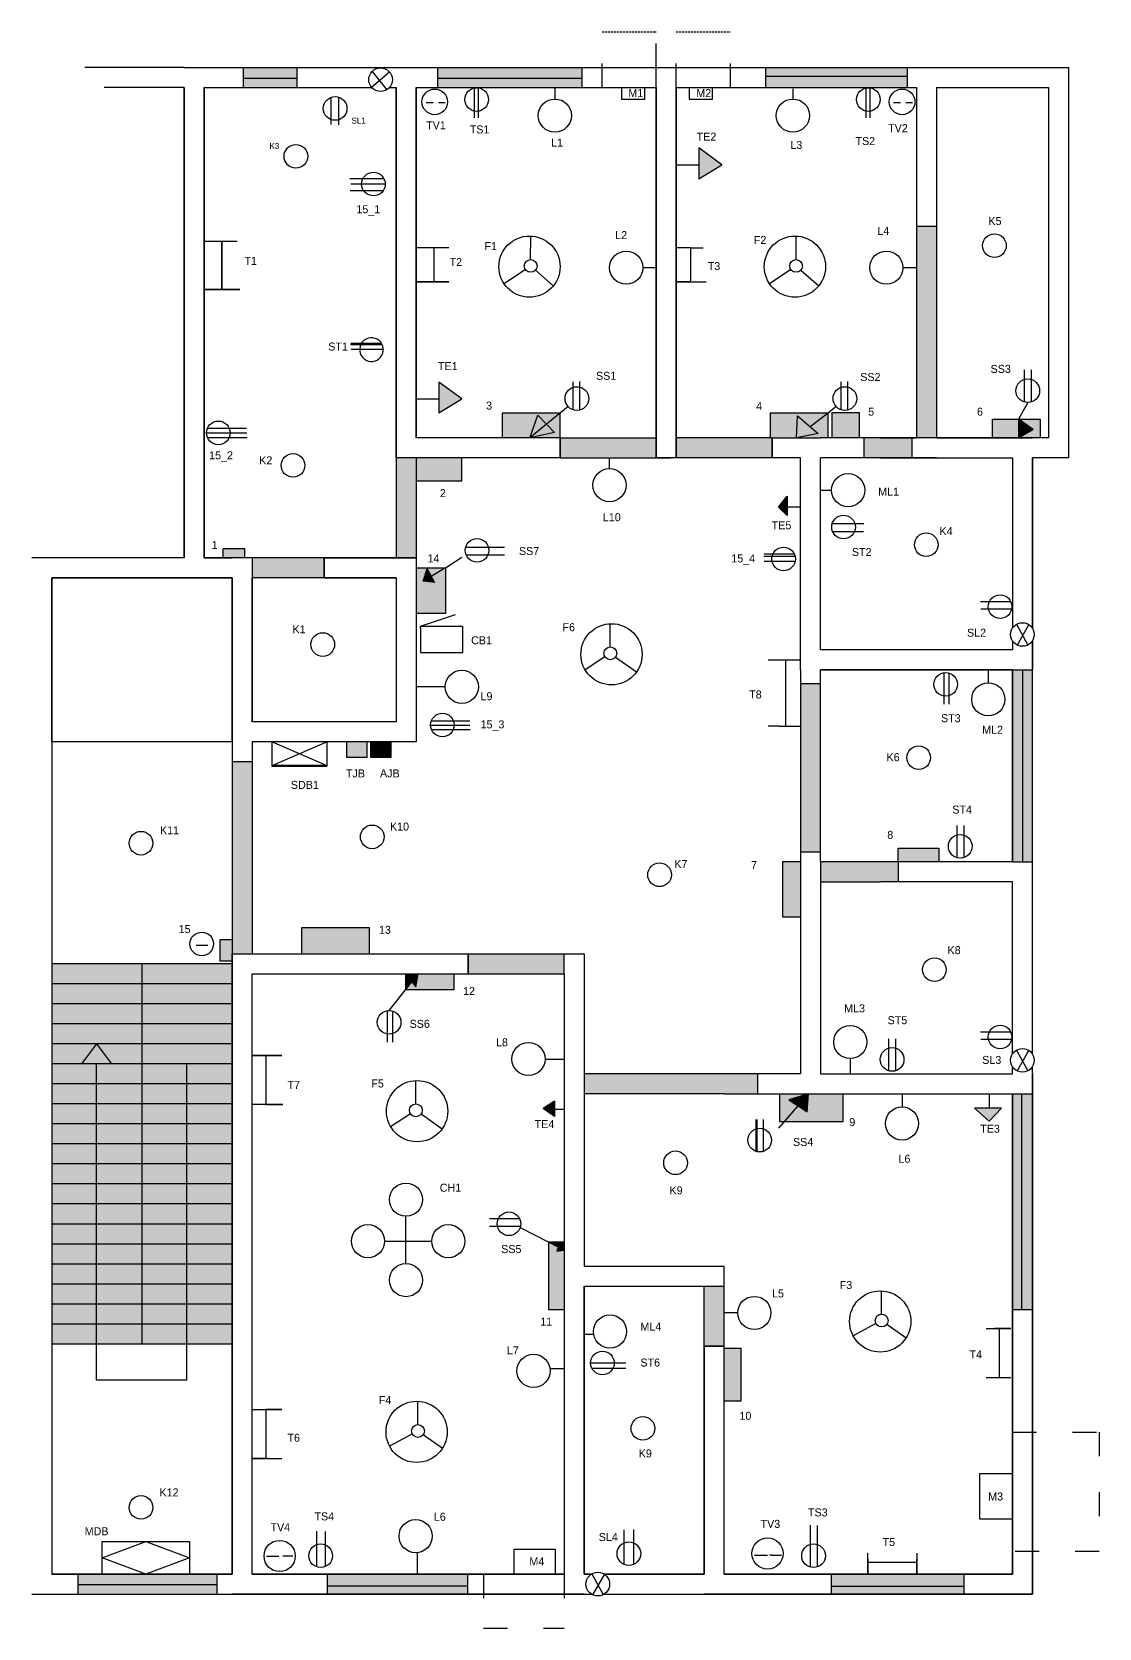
# Model space of a CAD drawing. Header units: inches. Extents: x -1333 to -370, y 234 to 1075.
# Drawn here: x -1333 to -800, y 277 to 1075 of the extents above; entities that cross this region are included whole.
import ezdxf

# ---------------------------------------------------------------- set-up
doc = ezdxf.new("R2010")
doc.units = ezdxf.units.IN
doc.header["$MEASUREMENT"] = 0
doc.linetypes.add('ACAD_ISO03W100', pattern=[30, 12, -18])
doc.linetypes.add('DASHEDX2', pattern=[1.5, 1, -0.5])

msp = doc.modelspace()

# ---------------------------------------------------------------- hatches: boundary and pattern name
for color, points in [(101, [(-1200.73, 1056.95), (-1227.45, 1056.95), (-1227.45, 1051.72), (-1200.73, 1051.72)]), (101, [(-1058.01, 1056.95), (-1130.25, 1056.95), (-1130.25, 1051.59), (-1058.01, 1051.59)]), (101, [(-895.62, 1056.95), (-966.49, 1056.95), (-966.49, 1052.69), (-895.62, 1052.69)]), (101, [(-1200.73, 1051.72), (-1227.45, 1051.72), (-1227.45, 1046.95), (-1200.73, 1046.95)]), (101, [(-1058.01, 1051.59), (-1130.25, 1051.59), (-1130.25, 1046.95), (-1058.01, 1046.95)]), (101, [(-895.62, 1052.69), (-966.49, 1052.69), (-966.49, 1046.95), (-895.62, 1046.95)]), (0, [(-999.7, 1016.78), (-999.7, 1003.83), (-999.7, 1001.39), (-988.22, 1008.36)]), (57, [(-881.03, 977.67), (-891.03, 977.67), (-891.03, 919.95), (-881.03, 919.95)]), (53, [(-881.03, 919.95), (-881.03, 977.67), (-891.03, 977.67), (-891.03, 919.95), (-891.03, 871.95), (-881.03, 871.95)]), (53, [(-881.03, 919.95), (-881.03, 977.67), (-891.03, 977.67), (-891.03, 919.95), (-891.03, 871.95), (-881.03, 871.95)]), (256, [(-1158.21, 918.91), (-1173.66, 918.91), (-1173.66, 918.61), (-1158.05, 918.61, 0.014718)]), (57, [(-881.03, 919.95), (-891.03, 919.95), (-891.03, 871.95), (-881.03, 871.95)]), (0, [(-1118.27, 891.33), (-1129.75, 899.76), (-1129.75, 886.81), (-1129.75, 884.36)]), (0, [(-1075.9, 878.72), (-1084.19, 871.95), (-1071.91, 874.52)]), (0, [(-950.44, 882.84), (-951.03, 871.95), (-940.08, 874)]), (0, [(-839.94, 881.2), (-839.94, 871.95), (-832.65, 876.12)]), (256, [(-1021.03, 871.95), (-1069.03, 871.95), (-1069.03, 861.95), (-1021.03, 861.95)]), (3, [(-1021.03, 871.95), (-1069.03, 871.95), (-1069.03, 861.95), (-1021.03, 861.95)]), (57, [(-1021.03, 871.95), (-1069.03, 871.95), (-1069.03, 861.95), (-1021.03, 861.95)]), (53, [(-1021.03, 871.95), (-1069.03, 871.95), (-1069.03, 861.95), (-1021.03, 861.95)]), (57, [(-963.03, 871.95), (-1011.03, 871.95), (-1011.03, 861.95), (-963.03, 861.95)]), (53, [(-963.03, 871.95), (-1011.03, 871.95), (-1011.03, 861.95), (-963.03, 861.95)]), (57, [(-893.25, 871.95), (-909.03, 871.95), (-917.24, 871.95), (-917.24, 861.95), (-909.03, 861.95), (-893.25, 861.95)]), (53, [(-893.25, 871.95), (-909.03, 871.95), (-917.24, 871.95), (-917.24, 861.95), (-909.03, 861.95), (-893.25, 861.95)]), (57, [(-1141.03, 847.95), (-1141.03, 861.95), (-1151.03, 861.95), (-1151.03, 847.95), (-1151.03, 811.95), (-1141.03, 811.95)]), (53, [(-1141.03, 861.95), (-1151.03, 861.95), (-1151.03, 847.95), (-1151.03, 811.95), (-1141.03, 811.95), (-1141.03, 847.95)]), (0, [(-955.61, 842.74), (-959.91, 837.22), (-955.61, 833.06)]), (57, [(-1187.03, 811.95), (-1223.03, 811.95), (-1223.03, 801.95), (-1187.03, 801.95)]), (53, [(-1187.03, 811.95), (-1223.03, 811.95), (-1223.03, 801.95), (-1187.03, 801.95)]), (256, [(-1135.52, 806.44), (-1137.49, 800.23), (-1131.87, 799.62)]), (101, [(-838.03, 755.95), (-843.03, 755.95), (-843.03, 659.95), (-838.03, 659.95)]), (101, [(-833.03, 755.95), (-838.03, 755.95), (-838.03, 659.95), (-833.03, 659.95)]), (57, [(-939.03, 749.05), (-949.03, 749.05), (-949.03, 707.95), (-949.03, 707.95), (-949.03, 664.92), (-939.03, 664.92), (-939.03, 707.95)]), (53, [(-939.03, 707.95), (-939.03, 749.05), (-949.03, 749.05), (-949.03, 707.95), (-949.03, 707.95), (-949.03, 664.92), (-939.03, 664.92)]), (55, [(-1165.7, 719.95), (-1175.68, 719.95), (-1175.68, 712.16), (-1165.7, 712.16)]), (141, [(-1153.72, 719.95), (-1163.61, 719.95), (-1163.61, 712.16), (-1153.72, 712.16)]), (57, [(-1223.03, 709.95), (-1233.03, 709.95), (-1233.03, 613.95), (-1223.03, 613.95)]), (55, [(-1223.03, 709.95), (-1233.03, 709.95), (-1233.03, 613.95), (-1223.03, 613.95)]), (53, [(-1223.03, 709.95), (-1233.03, 709.95), (-1233.03, 613.95), (-1223.03, 613.95)]), (57, [(-909.03, 659.95), (-939.03, 659.95), (-939.03, 649.95), (-909.03, 649.95)]), (57, [(-900.18, 659.95), (-909.03, 659.95), (-939.03, 659.95), (-939.03, 649.95), (-909.03, 649.95), (-900.18, 649.95)]), (53, [(-900.18, 659.95), (-909.03, 659.95), (-939.03, 659.95), (-939.03, 649.95), (-909.03, 649.95), (-900.18, 649.95)]), (53, [(-900.18, 659.95), (-909.03, 659.95), (-939.03, 659.95), (-939.03, 649.95), (-909.03, 649.95), (-900.18, 649.95)]), (254, [(-1233.03, 608.95), (-1323.03, 608.95), (-1323.03, 598.95), (-1233.03, 598.95)]), (57, [(-1067.03, 613.95), (-1115.03, 613.95), (-1115.03, 603.95), (-1067.03, 603.95)]), (55, [(-1067.03, 613.95), (-1115.03, 613.95), (-1115.03, 603.95), (-1067.03, 603.95)]), (53, [(-1067.03, 613.95), (-1115.03, 613.95), (-1115.03, 603.95), (-1067.03, 603.95)]), (254, [(-1233.03, 598.95), (-1323.03, 598.95), (-1323.03, 588.95), (-1233.03, 588.95)]), (0, [(-1140.01, 603.95), (-1145.39, 602.68), (-1141.24, 597.52)]), (254, [(-1233.03, 588.95), (-1323.03, 588.95), (-1323.03, 578.95), (-1233.03, 578.95)]), (254, [(-1233.03, 578.95), (-1323.03, 578.95), (-1323.03, 568.95), (-1233.03, 568.95)]), (254, [(-1300.78, 568.95), (-1323.03, 568.95), (-1323.03, 558.95), (-1308.3, 558.95)]), (0, [(-1300.78, 568.95), (-1308.3, 558.95), (-1293.29, 558.95)]), (254, [(-1233.03, 568.95), (-1300.78, 568.95), (-1293.29, 558.95), (-1233.03, 558.95)]), (254, [(-1300.78, 558.95), (-1323.03, 558.95), (-1323.03, 548.95), (-1300.78, 548.95)]), (254, [(-1255.76, 558.95), (-1300.78, 558.95), (-1300.78, 548.95), (-1255.76, 548.95)]), (254, [(-1233.03, 558.95), (-1255.76, 558.95), (-1255.76, 548.95), (-1233.03, 548.95)]), (57, [(-970.5, 553.95), (-1009.03, 553.95), (-1057.03, 553.95), (-1057.03, 543.95), (-1009.03, 543.95), (-987.03, 543.95), (-970.5, 543.95)]), (55, [(-970.5, 553.95), (-1009.03, 553.95), (-1057.03, 553.95), (-1057.03, 543.95), (-1009.03, 543.95), (-987.03, 543.95), (-970.5, 543.95)]), (53, [(-970.5, 553.95), (-1009.03, 553.95), (-1057.03, 553.95), (-1057.03, 543.95), (-1009.03, 543.95), (-987.03, 543.95), (-970.5, 543.95)]), (254, [(-1300.78, 548.95), (-1323.03, 548.95), (-1323.03, 538.95), (-1300.78, 538.95)]), (254, [(-1255.76, 548.95), (-1300.78, 548.95), (-1300.78, 538.95), (-1255.76, 538.95)]), (254, [(-1233.03, 548.95), (-1255.76, 548.95), (-1255.76, 538.95), (-1233.03, 538.95)]), (0, [(-944.93, 543.95), (-954.82, 541.05), (-946.79, 535.87), (-945.56, 535.08)]), (101, [(-838.45, 543.95), (-843.03, 543.95), (-843.03, 436.27), (-838.45, 436.27)]), (101, [(-833.03, 543.95), (-838.45, 543.95), (-838.45, 436.27), (-833.03, 436.27)]), (254, [(-1300.78, 538.95), (-1323.03, 538.95), (-1323.03, 528.95), (-1300.78, 528.95)]), (254, [(-1255.76, 538.95), (-1300.78, 538.95), (-1300.78, 528.95), (-1255.76, 528.95)]), (254, [(-1233.03, 538.95), (-1255.76, 538.95), (-1255.76, 528.95), (-1233.03, 528.95)]), (0, [(-1071.86, 540.27), (-1077.57, 536.76), (-1071.86, 532.69)]), (0, [(-848.45, 536.83), (-861.98, 536.83), (-854.59, 530.34)]), (254, [(-1300.78, 528.95), (-1323.03, 528.95), (-1323.03, 518.95), (-1300.78, 518.95)]), (254, [(-1255.76, 528.95), (-1300.78, 528.95), (-1300.78, 518.95), (-1255.76, 518.95)]), (254, [(-1233.03, 528.95), (-1255.76, 528.95), (-1255.76, 518.95), (-1233.03, 518.95)]), (254, [(-1300.78, 518.95), (-1323.03, 518.95), (-1323.03, 508.95), (-1300.78, 508.95)]), (254, [(-1255.76, 518.95), (-1300.78, 518.95), (-1300.78, 508.95), (-1255.76, 508.95)]), (254, [(-1233.03, 518.95), (-1255.76, 518.95), (-1255.76, 508.95), (-1233.03, 508.95)]), (254, [(-1300.78, 508.95), (-1323.03, 508.95), (-1323.03, 498.95), (-1300.78, 498.95)]), (254, [(-1255.76, 508.95), (-1300.78, 508.95), (-1300.78, 498.95), (-1255.76, 498.95)]), (254, [(-1233.03, 508.95), (-1255.76, 508.95), (-1255.76, 498.95), (-1233.03, 498.95)]), (254, [(-1300.78, 498.95), (-1323.03, 498.95), (-1323.03, 488.95), (-1300.78, 488.95)]), (254, [(-1255.76, 498.95), (-1300.78, 498.95), (-1300.78, 488.95), (-1255.76, 488.95)]), (254, [(-1233.03, 498.95), (-1255.76, 498.95), (-1255.76, 488.95), (-1233.03, 488.95)]), (254, [(-1300.78, 488.95), (-1323.03, 488.95), (-1323.03, 478.95), (-1300.78, 478.95)]), (254, [(-1255.76, 488.95), (-1300.78, 488.95), (-1300.78, 478.95), (-1255.76, 478.95)]), (254, [(-1233.03, 488.95), (-1255.76, 488.95), (-1255.76, 478.95), (-1233.03, 478.95)]), (254, [(-1300.78, 478.95), (-1323.03, 478.95), (-1323.03, 468.95), (-1300.78, 468.95)]), (254, [(-1255.76, 478.95), (-1300.78, 478.95), (-1300.78, 468.95), (-1255.76, 468.95)]), (254, [(-1233.03, 478.95), (-1255.76, 478.95), (-1255.76, 468.95), (-1233.03, 468.95)]), (254, [(-1300.78, 468.95), (-1323.03, 468.95), (-1323.03, 458.95), (-1300.78, 458.95)]), (254, [(-1255.76, 468.95), (-1300.78, 468.95), (-1300.78, 458.95), (-1255.76, 458.95)]), (254, [(-1233.03, 468.95), (-1255.76, 468.95), (-1255.76, 458.95), (-1233.03, 458.95)]), (0, [(-1069.55, 469.11), (-1070.7, 465.42), (-1067.03, 465.82)]), (254, [(-1300.78, 458.95), (-1323.03, 458.95), (-1323.03, 448.95), (-1300.78, 448.95)]), (254, [(-1255.76, 458.95), (-1300.78, 458.95), (-1300.78, 448.95), (-1255.76, 448.95)]), (254, [(-1233.03, 458.95), (-1255.76, 458.95), (-1255.76, 448.95), (-1233.03, 448.95)]), (254, [(-1300.78, 448.95), (-1323.03, 448.95), (-1323.03, 438.95), (-1300.78, 438.95)]), (254, [(-1255.76, 448.95), (-1300.78, 448.95), (-1300.78, 438.95), (-1255.76, 438.95)]), (254, [(-1233.03, 448.95), (-1255.76, 448.95), (-1255.76, 438.95), (-1233.03, 438.95)]), (57, [(-987.03, 447.95), (-997.03, 447.95), (-997.03, 417.95), (-987.03, 417.95)]), (53, [(-987.03, 447.95), (-997.03, 447.95), (-997.03, 417.95), (-987.03, 417.95)]), (254, [(-1300.78, 438.95), (-1323.03, 438.95), (-1323.03, 428.95), (-1300.78, 428.95)]), (254, [(-1255.76, 438.95), (-1300.78, 438.95), (-1300.78, 428.95), (-1255.76, 428.95)]), (254, [(-1233.03, 438.95), (-1255.76, 438.95), (-1255.76, 428.95), (-1233.03, 428.95)]), (254, [(-1300.78, 428.95), (-1323.03, 428.95), (-1323.03, 418.95), (-1300.78, 418.95)]), (254, [(-1255.76, 428.95), (-1300.78, 428.95), (-1300.78, 418.95), (-1255.76, 418.95)]), (254, [(-1233.03, 428.95), (-1255.76, 428.95), (-1255.76, 418.95), (-1233.03, 418.95)]), (101, [(-1240.69, 303.95), (-1310.15, 303.95), (-1310.15, 298.83), (-1240.69, 298.83)]), (101, [(-1115.37, 303.95), (-1185.52, 303.95), (-1185.52, 298.17), (-1115.37, 298.17)]), (101, [(-867.28, 303.95), (-933.67, 303.95), (-933.67, 298), (-867.28, 298)]), (101, [(-1240.69, 298.83), (-1310.15, 298.83), (-1310.15, 293.95), (-1240.69, 293.95)]), (101, [(-1115.37, 298.17), (-1185.52, 298.17), (-1185.52, 293.95), (-1115.37, 293.95)]), (101, [(-867.28, 298), (-933.67, 298), (-933.67, 293.95), (-867.28, 293.95)])]:
    msp.add_hatch(color=color).paths.add_polyline_path(points)
at = {"true_color": 0xa3a6a8}
for points in [[(-1080.22, 883.27), (-1075.9, 878.72), (-1069.11, 884.27), (-1098, 884.27), (-1098, 871.95), (-1084.19, 871.95)], [(-1069.03, 884.27), (-1069.11, 884.27), (-1075.9, 878.72), (-1071.91, 874.52), (-1084.19, 871.95), (-1069.03, 871.95)], [(-950.44, 882.84), (-944.04, 877.38), (-935.17, 884.27), (-964.06, 884.27), (-964.06, 871.95), (-963.03, 871.95), (-951.03, 871.95)], [(-935.1, 884.27), (-935.17, 884.27), (-944.04, 877.38), (-940.08, 874), (-951.03, 871.95), (-939.03, 871.95), (-935.1, 871.95)], [(-919.59, 884.58), (-933.05, 884.58), (-933.05, 871.95), (-919.59, 871.95)], [(-839.94, 881.2), (-852.95, 881.2), (-852.95, 871.95), (-843.03, 871.95), (-839.94, 871.95)], [(-829.24, 881.2), (-839.94, 881.2), (-832.65, 876.12), (-839.94, 871.95), (-833.03, 871.95), (-829.24, 871.95)], [(-1118.19, 861.95), (-1141.03, 861.95), (-1141.03, 850.41), (-1118.19, 850.41)], [(-1226.59, 816.4), (-1237.71, 816.4), (-1237.71, 811.95), (-1233.03, 811.95), (-1226.59, 811.95)], [(-1126.32, 806.95), (-1133.48, 802.64), (-1131.87, 799.62), (-1137.49, 800.23), (-1135.52, 806.44), (-1133.48, 802.64), (-1126.32, 806.95), (-1141.03, 806.95), (-1141.03, 801.69), (-1141.03, 801.69), (-1141.03, 784.07), (-1126.32, 784.07)], [(-879.88, 666.83), (-900.18, 666.83), (-900.18, 659.95), (-879.88, 659.95)], [(-949.03, 649.95), (-949.03, 659.95), (-957.94, 659.95), (-957.94, 632.4), (-949.03, 632.4)], [(-1164.38, 626.94), (-1198.33, 626.94), (-1198.33, 613.95), (-1164.38, 613.95)], [(-1233.03, 621.04), (-1239.18, 621.04), (-1239.18, 610.55), (-1233.03, 610.55), (-1233.03, 613.95), (-1233.03, 613.95)], [(-1122.18, 603.95), (-1140.01, 603.95), (-1141.24, 597.52), (-1143.18, 599.95), (-1146.16, 596.2), (-1146.16, 595.94), (-1122.18, 595.94)], [(-1145.39, 602.68), (-1140.01, 603.95), (-1146.16, 603.95), (-1146.16, 596.2), (-1143.18, 599.95)], [(-954.82, 541.05), (-944.93, 543.95), (-959.44, 543.95), (-959.44, 530.21), (-956.79, 530.21), (-950.07, 537.99)], [(-927.65, 543.95), (-944.93, 543.95), (-945.56, 535.08), (-946.79, 535.87), (-950.07, 537.99), (-956.79, 530.21), (-927.65, 530.21)], [(-1067.03, 465.82), (-1070.7, 465.42), (-1070.09, 467.38), (-1074.96, 469.87), (-1074.96, 436.28), (-1067.03, 436.28)], [(-1067.03, 469.87), (-1074.96, 469.87), (-1070.09, 467.38), (-1069.55, 469.11), (-1067.03, 465.82)], [(-978.85, 403.91), (-978.85, 416.93), (-987.03, 416.93), (-987.03, 390.38), (-978.85, 390.38)]]:
    msp.add_hatch(color=253, dxfattribs=at).paths.add_polyline_path(points)
at = {"true_color": 0x000000}
msp.add_hatch(color=18, dxfattribs=at).paths.add_polyline_path([(-1075.9, 878.72), (-1080.22, 883.27), (-1084.19, 871.95)])

# ---------------------------------------------------------------- linework, layer by layer
at = {"linetype": 'ACAD_ISO03W100'}
for p, q in [((-1048.05, 1046.95), (-1048.05, 1074.78)), ((-1021.03, 1056.95), (-1021.03, 1074.78)), ((-1011.03, 1046.95), (-1011.03, 1074.78)), ((-983.94, 1046.95), (-983.94, 1074.78)), ((-843.03, 374.98), (-799.74, 374.98)), ((-799.74, 374.98), (-799.74, 315.23)), ((-799.74, 315.23), (-843.03, 315.23)), ((-1107.44, 303.95), (-1107.44, 276.98)), ((-1067.03, 303.95), (-1067.03, 276.98)), ((-1107.44, 276.98), (-1067.03, 276.98))]:
    msp.add_line(p, q, dxfattribs=at)
at = {"linetype": 'DASHEDX2'}
for p, q in [((-1048.05, 1074.78), (-1021.38, 1074.78)), ((-1021.38, 1074.78), (-1021.03, 1074.78)), ((-1011.03, 1074.78), (-983.94, 1074.78))]:
    msp.add_line(p, q, dxfattribs=at)
for p, q in [((-1257.03, 1056.95), (-1306.52, 1056.95)), ((-1257.03, 1056.95), (-815.03, 1056.95)), ((-1227.45, 1056.95), (-1227.45, 1046.95)), ((-1200.73, 1056.95), (-1200.73, 1046.95)), ((-1154.3, 1054.72), (-1163.3, 1047.06)), ((-1163, 1055.04), (-1155.68, 1045.87)), ((-1130.25, 1046.95), (-1130.25, 1056.95)), ((-1058.01, 1046.95), (-1058.01, 1056.95)), ((-1021.03, 1046.95), (-1021.03, 1056.95)), ((-966.49, 1056.95), (-966.49, 1046.95)), ((-895.62, 1056.95), (-895.62, 1046.95)), ((-815.03, 1056.95), (-815.03, 861.95)), ((-1257.03, 1046.95), (-1296.94, 1046.95)), ((-1257.03, 1046.95), (-1257.03, 811.95)), ((-1247.03, 1046.95), (-1163.2, 1046.95)), ((-1247.03, 1046.95), (-1247.03, 811.95)), ((-1227.45, 1051.72), (-1200.73, 1051.72)), ((-1154.4, 1046.95), (-1151.03, 1046.95)), ((-1141.03, 1046.95), (-1021.03, 1046.95)), ((-1130.25, 1051.59), (-1058.01, 1051.59)), ((-1112.03, 1046.95), (-1112.03, 1031.77)), ((-1110.01, 1046.95), (-1110.01, 1031.77)), ((-1071.69, 1046.33), (-1071.69, 1046.95)), ((-1071.69, 1046.33), (-1071.69, 1041.25)), ((-1038.37, 1046.95), (-1038.37, 1041.19)), ((-1026.72, 1041.19), (-1026.72, 1046.95)), ((-1011.03, 1046.95), (-891.03, 1046.95)), ((-1004.65, 1046.95), (-1004.65, 1041.19)), ((-992.99, 1041.19), (-992.99, 1046.95)), ((-966.49, 1052.69), (-895.62, 1052.69)), ((-952.74, 1046.33), (-952.74, 1041.25)), ((-916.3, 1046.95), (-916.3, 1031.77)), ((-914.28, 1046.95), (-914.28, 1031.77)), ((-881.03, 1046.95), (-825.03, 1046.95)), ((-825.03, 1046.95), (-825.03, 871.95)), ((-1183.62, 1042.03), (-1183.62, 1028.44)), ((-1179.77, 1042.15), (-1179.77, 1028.33)), ((-1136.06, 1039.53), (-1132.5, 1039.53)), ((-1129.85, 1039.53), (-1126.52, 1039.53)), ((-1038.37, 1041.19), (-1026.72, 1041.19)), ((-1004.65, 1041.19), (-992.99, 1041.19)), ((-902.5, 1039.53), (-898.94, 1039.53)), ((-896.29, 1039.53), (-892.95, 1039.53)), ((-988.22, 1008.36), (-999.7, 1016.78)), ((-999.7, 1016.78), (-999.7, 1003.83)), ((-1010.98, 1008.36), (-999.7, 1008.36)), ((-999.7, 1001.39), (-988.22, 1008.36)), ((-1157.1, 1001.37), (-1174.22, 1001.37)), ((-1156.47, 998.73), (-1173.64, 998.73)), ((-999.7, 1003.83), (-999.7, 1001.39)), ((-1157.55, 995.33), (-1173.93, 995.33)), ((-891.03, 977.67), (-881.03, 977.67)), ((-1247.03, 970.16), (-1238.06, 970.16)), ((-1238.06, 970.16), (-1238.06, 946.01)), ((-1238.06, 946.01), (-1238.06, 970.16)), ((-1238.06, 970.16), (-1230.43, 970.16)), ((-1124.66, 966.82), (-1141.03, 966.82)), ((-1132.2, 966.82), (-1132.2, 949.87)), ((-1083.81, 961.03), (-1083.78, 972.75)), ((-1003.98, 966.82), (-1011.03, 966.82)), ((-1003.98, 966.82), (-1003.98, 949.87)), ((-1003.98, 966.82), (-997.58, 966.82)), ((-951.16, 961.03), (-951.13, 972.75)), ((-1021.03, 964.04), (-1021.03, 964.04)), ((-1141.03, 949.87), (-1124.66, 949.87)), ((-1124.66, 949.87), (-1141.03, 949.87)), ((-1086.46, 956.02), (-1097.01, 948.8)), ((-1081.42, 955.71), (-1072.51, 947.83)), ((-1027.74, 956.95), (-1021.03, 956.95)), ((-1021.03, 949.49), (-1021.03, 949.49)), ((-1003.98, 949.87), (-1011.03, 949.87)), ((-1011.03, 949.87), (-1003.98, 949.87)), ((-1003.98, 949.87), (-996.11, 949.87)), ((-953.81, 956.02), (-964.36, 948.8)), ((-948.76, 955.71), (-939.85, 947.83)), ((-897.75, 956.95), (-891.04, 956.95)), ((-1238.06, 946.01), (-1247.03, 946.01)), ((-1247.03, 946.01), (-1229.16, 946.01)), ((-1229.16, 946.01), (-1238.06, 946.01)), ((-1173.66, 918.91), (-1173.66, 918.61)), ((-1173.66, 918.61), (-1158.05, 918.61)), ((-891.03, 919.95), (-891.03, 871.95)), ((-881.03, 919.95), (-881.03, 871.95)), ((-1157.43, 915.98), (-1173.43, 915.98)), ((-836.95, 889.74), (-836.95, 905.8)), ((-833.45, 889.84), (-833.45, 905.8)), ((-1118.27, 891.33), (-1129.75, 899.76)), ((-1129.75, 899.76), (-1129.75, 886.81)), ((-1062.58, 885.95), (-1062.58, 899.92)), ((-1059.24, 885.82), (-1059.24, 899.98)), ((-928.64, 885.95), (-928.64, 899.92)), ((-925.31, 885.82), (-925.31, 899.98)), ((-1141.03, 891.33), (-1141.03, 891.33)), ((-1141.03, 891.33), (-1129.75, 891.33)), ((-1129.75, 884.36), (-1118.27, 891.33)), ((-1129.75, 886.81), (-1129.75, 884.36)), ((-1065.07, 887.57), (-1084.19, 871.95)), ((-931.13, 887.57), (-935.17, 884.27)), ((-835.37, 889.52), (-839.94, 881.2)), ((-1069.03, 884.27), (-1098, 884.27)), ((-1098, 884.27), (-1098, 871.95)), ((-1084.19, 871.95), (-1080.22, 883.27)), ((-1080.22, 883.27), (-1071.91, 874.52)), ((-1069.03, 871.95), (-1069.03, 884.27)), ((-935.1, 884.27), (-964.06, 884.27)), ((-964.06, 884.27), (-964.06, 871.95)), ((-951.03, 871.95), (-950.44, 882.84)), ((-950.44, 882.84), (-940.08, 874)), ((-935.17, 884.27), (-944.04, 877.38)), ((-935.1, 871.95), (-935.1, 884.27)), ((-933.05, 871.95), (-933.05, 884.58)), ((-933.05, 884.58), (-919.59, 884.58)), ((-919.59, 884.58), (-919.59, 871.95)), ((-852.95, 871.95), (-852.95, 881.2)), ((-852.95, 881.2), (-829.24, 881.2)), ((-839.94, 881.2), (-839.94, 871.95)), ((-832.65, 876.12), (-839.94, 881.2)), ((-829.24, 881.2), (-829.24, 871.95)), ((-1245.78, 874.37), (-1225.67, 874.37)), ((-1245.32, 876.66), (-1225.74, 876.66)), ((-1245.32, 872.08), (-1225.39, 872.08)), ((-1071.91, 874.52), (-1084.19, 871.95)), ((-1069.03, 871.95), (-1069.03, 861.95)), ((-1069.03, 861.95), (-1069.03, 871.95)), ((-1069.03, 871.95), (-1021.03, 871.95)), ((-1021.03, 871.95), (-1021.03, 861.95)), ((-1021.03, 861.95), (-1021.03, 871.95)), ((-1011.03, 871.95), (-1011.03, 861.95)), ((-1011.03, 861.95), (-1011.03, 871.95)), ((-963.03, 871.95), (-1011.03, 871.95)), ((-963.03, 871.95), (-963.03, 861.95)), ((-963.03, 861.95), (-963.03, 871.95)), ((-963.03, 871.95), (-939.03, 871.95)), ((-940.08, 874), (-951.03, 871.95)), ((-909.03, 871.95), (-939.03, 871.95)), ((-917.24, 871.95), (-917.24, 861.95)), ((-909.03, 871.95), (-891.03, 871.95)), ((-881.03, 871.95), (-909.03, 871.95)), ((-893.25, 871.95), (-893.25, 861.95)), ((-843.03, 871.95), (-881.03, 871.95)), ((-833.03, 871.95), (-843.03, 871.95)), ((-839.94, 871.95), (-832.65, 876.12)), ((-825.03, 871.95), (-833.03, 871.95)), ((-825.03, 871.95), (-833.03, 871.95)), ((-1141.03, 861.95), (-1151.03, 861.95)), ((-1118.19, 850.41), (-1118.19, 861.95)), ((-1069.03, 861.95), (-1013.98, 861.95)), ((-1044.42, 856.49), (-1044.42, 861.95)), ((-963.03, 861.95), (-1011.03, 861.95)), ((-909.03, 861.95), (-939.03, 861.95)), ((-815.03, 861.95), (-833.03, 861.95)), ((-833.03, 776.7), (-833.03, 861.95)), ((-1151.03, 847.95), (-1151.03, 811.95)), ((-1141.03, 850.41), (-1118.19, 850.41)), ((-1141.03, 847.95), (-1141.03, 801.69)), ((-959.91, 837.22), (-955.61, 842.74)), ((-955.61, 842.74), (-955.61, 833.06)), ((-933.43, 845.51), (-939.03, 845.51)), ((-955.61, 833.06), (-959.91, 837.22)), ((-949.03, 837.22), (-955.61, 837.22)), ((-933.04, 829.15), (-917.31, 829.15)), ((-932.88, 825), (-917.46, 825)), ((-1226.59, 816.4), (-1237.71, 816.4)), ((-1237.71, 816.4), (-1237.71, 811.95)), ((-1226.59, 811.95), (-1226.59, 816.4)), ((-1116.29, 817.2), (-1096.89, 817.2)), ((-952.02, 813.77), (-967.14, 813.77)), ((-1257.03, 811.95), (-1333.03, 811.95)), ((-1187.03, 811.95), (-1233.03, 811.95)), ((-1223.03, 811.95), (-1223.03, 801.95)), ((-1187.03, 811.95), (-1187.03, 801.95)), ((-1187.03, 801.95), (-1187.03, 811.95)), ((-1141.03, 811.95), (-1161.05, 811.95)), ((-1151.03, 811.95), (-1141.03, 811.95)), ((-1141.03, 806.95), (-1126.32, 806.95)), ((-1137.49, 800.23), (-1135.52, 806.44)), ((-1135.52, 806.44), (-1131.87, 799.62)), ((-1126.32, 806.95), (-1133.48, 802.64)), ((-1126.32, 806.95), (-1118.25, 812.21)), ((-1126.32, 806.95), (-1126.32, 784.07)), ((-1116.02, 813.34), (-1096.81, 813.34)), ((-951.63, 812.56), (-967.26, 812.56)), ((-951.65, 810.03), (-967.08, 810.03)), ((-1257.03, 801.95), (-1323.03, 801.95)), ((-1323.03, 801.95), (-1323.03, 719.95)), ((-1187.03, 801.95), (-1223.03, 801.95)), ((-1131.87, 799.62), (-1137.49, 800.23)), ((-843.83, 789.92), (-858.94, 789.92)), ((-1126.32, 784.07), (-1141.03, 784.07)), ((-1138.78, 777.77), (-1121.32, 783.52)), ((-843.46, 786.18), (-858.88, 786.18)), ((-1138.78, 776.73), (-1138.78, 777.77)), ((-1138.78, 777.77), (-1117.85, 777.77)), ((-1138.78, 776.73), (-1138.78, 764.65)), ((-1117.85, 777.77), (-1117.85, 764.65)), ((-1044.01, 767.35), (-1044.01, 778.99)), ((-841, 778.72), (-835.38, 768.33)), ((-834.79, 778.59), (-840.64, 768.28)), ((-833.03, 563.87), (-833.03, 770.49)), ((-1138.78, 764.65), (-1117.85, 764.65)), ((-1046.7, 762.4), (-1056.59, 755.98)), ((-1041.39, 762.31), (-1030.83, 754.94)), ((-959.63, 760.72), (-965.05, 760.72)), ((-949.03, 760.72), (-959.63, 760.72)), ((-956.52, 760.72), (-956.52, 727.77)), ((-949.03, 760.72), (-949.03, 760.72)), ((-949.03, 755.95), (-949.03, 707.95)), ((-939.03, 707.95), (-939.03, 755.95)), ((-877.34, 754.51), (-877.34, 738.83)), ((-874.79, 754.36), (-874.79, 738.78)), ((-855.11, 755.92), (-855.11, 749.46)), ((-843.03, 659.95), (-843.03, 755.95)), ((-843.03, 755.95), (-833.03, 755.95)), ((-838.03, 755.95), (-838.03, 659.95)), ((-1126.52, 747.45), (-1141.03, 747.45)), ((-949.03, 749.05), (-939.03, 749.05)), ((-1133.81, 728.34), (-1114.16, 728.34)), ((-1133.44, 730.41), (-1114.24, 730.41)), ((-1133.37, 726.09), (-1114.08, 726.09)), ((-959.63, 727.77), (-965.05, 727.77)), ((-959.63, 727.77), (-949.03, 727.77)), ((-1323.03, 719.95), (-1323.03, 709.95)), ((-1233.03, 719.95), (-1323.03, 719.95)), ((-1233.03, 719.95), (-1233.03, 709.95)), ((-1213.2, 719.95), (-1213.2, 707.95)), ((-1185.47, 707.95), (-1213.2, 719.95)), ((-1185.47, 719.95), (-1213.2, 707.95)), ((-1185.47, 707.95), (-1185.47, 719.95)), ((-1175.68, 712.16), (-1175.68, 719.95)), ((-1165.7, 719.95), (-1165.7, 712.16)), ((-1163.61, 712.16), (-1163.61, 719.95)), ((-1153.72, 719.95), (-1153.72, 712.16)), ((-1165.7, 712.16), (-1175.68, 712.16)), ((-1153.72, 712.16), (-1163.61, 712.16)), ((-1323.03, 709.95), (-1323.03, 303.95)), ((-1233.03, 709.95), (-1233.03, 588.95)), ((-1223.03, 709.95), (-1223.03, 613.95)), ((-949.03, 707.95), (-949.03, 659.91)), ((-870.71, 662.04), (-870.71, 678.09)), ((-867.21, 662.14), (-867.21, 678.09)), ((-949.03, 664.92), (-939.03, 664.92)), ((-900.18, 659.95), (-900.18, 666.83)), ((-900.18, 666.83), (-879.88, 666.83)), ((-879.88, 666.83), (-879.88, 659.95)), ((-949.03, 659.95), (-957.94, 659.95)), ((-957.94, 659.95), (-957.94, 632.4)), ((-949.03, 659.95), (-949.03, 649.95)), ((-939.03, 659.95), (-939.03, 649.95)), ((-909.03, 659.95), (-939.03, 659.95)), ((-939.03, 659.95), (-939.03, 649.95)), ((-900.18, 659.95), (-900.18, 649.95)), ((-843.03, 659.95), (-833.03, 659.95)), ((-949.03, 649.95), (-949.03, 553.95)), ((-939.03, 649.95), (-939.03, 553.95)), ((-939.03, 649.95), (-909.03, 649.95)), ((-843.03, 649.95), (-909.03, 649.95)), ((-843.03, 563.95), (-843.03, 649.95)), ((-957.94, 632.4), (-949.03, 632.4)), ((-1164.38, 626.94), (-1198.33, 626.94)), ((-1198.33, 626.94), (-1198.33, 613.95)), ((-1164.38, 613.95), (-1164.38, 626.94)), ((-1250.98, 618.3), (-1245.16, 618.3)), ((-1233.03, 621.04), (-1239.18, 621.04)), ((-1239.18, 621.04), (-1239.18, 610.55)), ((-1233.03, 608.95), (-1323.03, 608.95)), ((-1278.03, 608.95), (-1278.03, 418.95)), ((-1239.18, 610.55), (-1233.03, 610.55)), ((-1233.03, 613.95), (-1233.03, 303.95)), ((-1233.03, 613.95), (-1233.03, 608.95)), ((-1115.03, 603.95), (-1115.03, 613.95)), ((-1115.03, 613.95), (-1115.03, 603.95)), ((-1115.03, 613.95), (-1057.03, 613.95)), ((-1067.03, 603.95), (-1067.03, 613.95)), ((-1233.03, 598.95), (-1323.03, 598.95)), ((-1223.03, 303.95), (-1223.03, 603.95)), ((-1154.53, 585.66), (-1143.18, 599.95)), ((-1146.16, 595.94), (-1146.16, 603.95)), ((-1140.01, 603.95), (-1145.39, 602.68)), ((-1145.39, 602.68), (-1141.24, 597.52)), ((-1141.24, 597.52), (-1140.01, 603.95)), ((-1122.18, 603.95), (-1122.18, 595.94)), ((-1115.03, 603.95), (-1067.03, 603.95)), ((-1122.18, 595.94), (-1146.16, 595.94)), ((-1233.03, 588.95), (-1323.03, 588.95)), ((-1155.46, 585.58), (-1155.46, 569.91)), ((-1152.91, 585.43), (-1152.91, 569.85)), ((-1233.03, 578.95), (-1323.03, 578.95)), ((-843.83, 574.83), (-858.94, 574.83)), ((-1233.03, 568.95), (-1323.03, 568.95)), ((-1300.78, 568.95), (-1308.3, 558.95)), ((-1300.78, 568.95), (-1293.29, 558.95)), ((-904.75, 555.5), (-904.75, 571.56)), ((-901.25, 555.61), (-901.25, 571.56)), ((-843.46, 571.09), (-858.88, 571.09)), ((-1233.03, 558.95), (-1323.03, 558.95)), ((-1300.78, 400.85), (-1300.78, 558.95)), ((-1255.76, 558.95), (-1255.76, 400.85)), ((-1208.18, 563.23), (-1223.03, 563.23)), ((-1223.03, 563.23), (-1216.15, 563.23)), ((-1216.15, 563.23), (-1216.15, 538.71)), ((-1216.15, 563.23), (-1208.18, 563.23)), ((-1216.15, 563.23), (-1216.15, 538.71)), ((-1076.62, 561.42), (-1067.03, 561.42)), ((-924.08, 561.63), (-924.08, 553.95)), ((-841, 565.89), (-835.38, 555.49)), ((-834.79, 565.76), (-840.64, 555.45)), ((-1141.19, 538.98), (-1141.19, 550.62)), ((-1009.03, 553.95), (-1057.03, 553.95)), ((-949.03, 553.95), (-1009.03, 553.95)), ((-970.5, 553.95), (-970.5, 543.95)), ((-843.03, 553.95), (-843.03, 557.58)), ((-833.03, 293.95), (-833.03, 557.65)), ((-1233.03, 548.95), (-1323.03, 548.95)), ((-1009.03, 543.95), (-1057.03, 543.95)), ((-987.03, 543.95), (-1009.03, 543.95)), ((-959.44, 543.95), (-959.44, 530.21)), ((-944.93, 543.95), (-954.82, 541.05)), ((-945.56, 535.08), (-944.93, 543.95)), ((-927.65, 530.21), (-927.65, 543.95)), ((-898.21, 543.95), (-898.21, 537.49)), ((-854.59, 543.95), (-854.59, 536.83)), ((-843.03, 303.95), (-843.03, 543.95)), ((-843.03, 543.95), (-833.03, 543.95)), ((-838.45, 543.95), (-838.45, 436.27)), ((-1233.03, 538.95), (-1323.03, 538.95)), ((-1207.68, 538.71), (-1223.03, 538.71)), ((-1216.15, 538.71), (-1207.68, 538.71)), ((-1071.86, 540.27), (-1077.57, 536.76)), ((-1071.86, 532.69), (-1077.57, 536.76)), ((-1071.86, 540.27), (-1071.86, 532.69)), ((-1071.86, 536.3), (-1067.03, 536.3)), ((-959.76, 526.78), (-950.07, 537.99)), ((-954.82, 541.05), (-946.79, 535.87)), ((-946.79, 535.87), (-945.56, 535.08)), ((-848.45, 536.83), (-861.98, 536.83)), ((-861.98, 536.83), (-854.59, 530.34)), ((-854.59, 530.34), (-848.45, 536.83)), ((-1233.03, 528.95), (-1323.03, 528.95)), ((-1143.87, 534.03), (-1153.76, 527.6)), ((-1138.56, 533.94), (-1128, 526.57)), ((-967.42, 515.28), (-967.42, 531.23)), ((-959.44, 530.21), (-927.65, 530.21)), ((-1233.03, 518.95), (-1323.03, 518.95)), ((-1233.03, 508.95), (-1323.03, 508.95)), ((-1233.03, 498.95), (-1323.03, 498.95)), ((-1233.03, 488.95), (-1323.03, 488.95)), ((-1233.03, 478.95), (-1323.03, 478.95)), ((-1146.1, 459.21), (-1146.1, 482.83)), ((-1089.26, 481.46), (-1104.38, 481.46)), ((-1088.89, 477.72), (-1104.32, 477.72)), ((-1074.96, 469.87), (-1088.94, 477.09)), ((-1233.03, 468.95), (-1323.03, 468.95)), ((-1156.82, 470.34), (-1133.24, 470.34)), ((-1067.03, 469.87), (-1074.96, 469.87)), ((-1074.96, 469.87), (-1074.96, 436.28)), ((-1070.09, 467.38), (-1074.96, 469.87)), ((-1069.55, 469.11), (-1070.7, 465.42)), ((-1070.7, 465.42), (-1067.03, 465.82)), ((-1067.03, 465.82), (-1069.55, 469.11)), ((-1233.03, 458.95), (-1323.03, 458.95)), ((-1057.03, 457.95), (-997.03, 457.95)), ((-997.03, 457.95), (-987.03, 457.95)), ((-1233.03, 448.95), (-1323.03, 448.95)), ((-997.03, 447.95), (-987.03, 447.95)), ((-997.03, 417.95), (-997.03, 447.95)), ((-987.03, 417.95), (-987.03, 450.43)), ((-1233.03, 438.95), (-1323.03, 438.95)), ((-908.42, 433.91), (-908.42, 445.52)), ((-1074.96, 436.28), (-1067.03, 436.28)), ((-980.29, 434.5), (-987.03, 434.5)), ((-843.03, 436.27), (-833.03, 436.27)), ((-1233.03, 428.95), (-1323.03, 428.95)), ((-1057.03, 423.82), (-1052.33, 423.82)), ((-911.24, 429.2), (-922.64, 423.1)), ((-905.8, 428.87), (-896.16, 422.08)), ((-856.2, 426.74), (-843.83, 426.74)), ((-843.83, 426.74), (-851.92, 426.74)), ((-849.75, 426.74), (-849.75, 402.23)), ((-1233.03, 418.95), (-1323.03, 418.95)), ((-1233.03, 418.95), (-1278.03, 418.95)), ((-997.03, 417.95), (-987.03, 417.95)), ((-987.03, 417.95), (-997.03, 417.95)), ((-987.03, 416.93), (-987.03, 416.93)), ((-987.03, 416.93), (-978.85, 416.93)), ((-978.85, 416.93), (-978.85, 403.91)), ((-1053.85, 409.49), (-1036.25, 409.49)), ((-1053.25, 406.9), (-1036.25, 406.9)), ((-1255.76, 400.85), (-1300.78, 400.85)), ((-1074.14, 406.65), (-1067.03, 406.65)), ((-978.85, 403.91), (-978.85, 390.38)), ((-856.2, 402.23), (-843.83, 402.23)), ((-1223.03, 386.24), (-1208.07, 386.24)), ((-1208.07, 386.24), (-1216.15, 386.24)), ((-1216.15, 386.24), (-1216.15, 361.72)), ((-1140.1, 378.72), (-1140.1, 390.33)), ((-978.85, 390.38), (-987.03, 390.38)), ((-1142.92, 374.01), (-1154.32, 367.91)), ((-1137.48, 373.67), (-1127.85, 366.89)), ((-1216.15, 361.72), (-1223.03, 361.72)), ((-1223.03, 361.72), (-1208.07, 361.72)), ((-843.03, 354.12), (-859.49, 354.12)), ((-859.49, 354.12), (-859.49, 331.57)), ((-944.02, 323.5), (-944.02, 328.41)), ((-940.52, 323.5), (-940.52, 328.28)), ((-859.49, 331.57), (-843.03, 331.57)), ((-1297.93, 303.95), (-1297.93, 320.25)), ((-1297.93, 320.25), (-1254.28, 320.25)), ((-1297.93, 312.1), (-1276.1, 320.25)), ((-1276.1, 320.25), (-1254.28, 312.1)), ((-1254.28, 320.25), (-1254.28, 303.95)), ((-1190.73, 307.58), (-1190.73, 325.44)), ((-1186.33, 307.74), (-1186.33, 325.32)), ((-1037.08, 308.78), (-1037.08, 326.12)), ((-1032.27, 308.83), (-1032.27, 326.26)), ((-944.02, 307.44), (-944.02, 323.5)), ((-940.52, 307.55), (-940.52, 323.5)), ((-1276.12, 303.95), (-1297.93, 312.1)), ((-1254.28, 312.1), (-1276.12, 303.95)), ((-1215.8, 313.01), (-1209.57, 313.01)), ((-1207.67, 313.03), (-1202.7, 313.03)), ((-1140.59, 314.69), (-1140.59, 303.95)), ((-1092.05, 303.95), (-1092.05, 316.45)), ((-1092.05, 316.45), (-1071.61, 316.45)), ((-1071.61, 316.45), (-1071.61, 303.95)), ((-972, 313.5), (-965.5, 313.5)), ((-963, 313.5), (-964.5, 313.5)), ((-963, 313.5), (-958.5, 313.5)), ((-915.32, 303.95), (-915.32, 314.35)), ((-915.32, 311.5), (-915.32, 303.95)), ((-890.8, 314.35), (-890.8, 303.95)), ((-890.8, 303.95), (-890.8, 311.5)), ((-1323.03, 303.95), (-1233.03, 303.95)), ((-1323.03, 303.95), (-1233.03, 303.95)), ((-1233.03, 303.95), (-1323.03, 303.95)), ((-1323.03, 303.95), (-1233.03, 303.95)), ((-1310.15, 303.95), (-1310.15, 293.95)), ((-1240.69, 303.95), (-1240.69, 293.95)), ((-1223.03, 303.95), (-1067.03, 303.95)), ((-1185.52, 303.95), (-1185.52, 293.95)), ((-1115.37, 303.95), (-1115.37, 293.95)), ((-1057.03, 303.95), (-1053.4, 303.95)), ((-1053.19, 304.08), (-1047.58, 293.69)), ((-1046.98, 303.95), (-1052.84, 293.64)), ((-1047.1, 303.95), (-997.03, 303.95)), ((-987.03, 303.95), (-843.03, 303.95)), ((-933.67, 303.95), (-933.67, 293.95)), ((-915.32, 309.85), (-890.8, 309.85)), ((-867.28, 303.95), (-867.28, 293.95)), ((-1310.15, 298.83), (-1240.69, 298.83)), ((-1185.52, 298.17), (-1115.37, 298.17)), ((-933.67, 298), (-867.28, 298)), ((-1333.03, 293.95), (-1053.39, 293.95)), ((-1047.11, 293.95), (-833.03, 293.95))]:
    msp.add_line(p, q)
at = {"lineweight": 211}
for p, q in [((-1158.21, 918.91), (-1173.66, 918.91)), ((-970.92, 515.18), (-970.92, 531.23))]:
    msp.add_line(p, q, dxfattribs=at)
at = {"lineweight": 200}
msp.add_line((-1213.2, 707.95), (-1185.47, 707.95), dxfattribs=at)
for points in [[(-1257.03, 1056.95), (-1141.03, 1056.95)], [(-1151.03, 1056.95), (-1011.03, 1056.95)], [(-1021.03, 1056.95), (-881.03, 1056.95)], [(-1257.03, 811.95), (-1257.03, 1046.95)], [(-1223.03, 811.95), (-1247.03, 811.95), (-1247.03, 1046.95), (-1163.2, 1046.95)], [(-1154.4, 1046.95), (-1151.03, 1046.95), (-1151.03, 847.95)], [(-1151.03, 861.95), (-1151.03, 1046.95)], [(-1141.03, 1046.95), (-1141.03, 871.95)], [(-1069.03, 871.95), (-1141.03, 871.95), (-1141.03, 1046.95), (-1021.03, 1046.95), (-1021.03, 871.95), (-1021.03, 871.95)], [(-1021.03, 871.95), (-1021.03, 1046.95)], [(-1011.03, 1046.95), (-1011.03, 871.95)], [(-1011.03, 871.95), (-1011.03, 1046.95), (-891.03, 1046.95), (-891.03, 919.95)], [(-881.03, 1046.95), (-881.03, 919.95)], [(-949.03, 871.95), (-939.03, 871.95)], [(-909.03, 871.95), (-891.03, 871.95)], [(-881.03, 871.95), (-833.03, 871.95)], [(-1141.03, 861.95), (-1141.03, 847.95)], [(-1069.03, 861.95), (-1141.03, 861.95)], [(-1011.03, 861.95), (-1021.03, 861.95)], [(-949.03, 861.95), (-963.03, 861.95)], [(-949.03, 755.95), (-949.03, 755.95), (-949.03, 861.95)], [(-843.03, 770.41), (-843.03, 765.95), (-939.03, 765.95), (-939.03, 861.95)], [(-881.03, 861.95), (-909.03, 861.95)], [(-909.03, 861.95), (-843.03, 861.95), (-843.03, 776.78)], [(-833.03, 861.95), (-833.03, 776.7)], [(-1247.03, 811.95), (-1233.03, 811.95)], [(-1141.03, 811.95), (-1141.03, 719.95), (-1223.03, 719.95)], [(-1151.03, 811.95), (-1187.03, 811.95)], [(-1187.03, 811.95), (-1151.03, 811.95)], [(-1141.03, 811.95), (-1141.03, 801.95), (-1141.03, 801.95)], [(-1323.03, 719.95), (-1323.03, 801.95), (-1233.03, 801.95), (-1233.03, 719.95)], [(-1233.03, 801.95), (-1257.03, 801.95)], [(-1233.03, 719.95), (-1233.03, 801.95)], [(-1223.03, 801.95), (-1223.03, 729.95)], [(-1187.03, 801.95), (-1151.03, 801.95), (-1151.03, 729.95), (-1223.03, 729.95), (-1223.03, 801.95)], [(-1151.03, 801.95), (-1187.03, 801.95)], [(-833.03, 770.49), (-833.03, 755.95)], [(-843.03, 755.95), (-939.03, 755.95)], [(-939.03, 755.95), (-843.03, 755.95), (-843.03, 659.95), (-909.03, 659.95)], [(-1223.03, 719.95), (-1223.03, 709.95), (-1233.03, 709.95)], [(-939.03, 659.95), (-939.03, 707.95)], [(-1233.03, 303.95), (-1233.03, 613.95), (-1115.03, 613.95)], [(-1067.03, 613.95), (-1057.03, 613.95), (-1057.03, 457.95)], [(-1067.03, 603.95), (-1067.03, 303.95), (-1223.03, 303.95), (-1223.03, 603.95), (-1115.03, 603.95)], [(-833.03, 553.95), (-833.03, 553.95), (-833.03, 293.95), (-997.03, 293.95)], [(-939.03, 553.95), (-843.03, 553.95)], [(-987.03, 543.95), (-843.03, 543.95), (-843.03, 303.95), (-987.03, 303.95), (-987.03, 417.95)], [(-987.03, 447.95), (-987.03, 457.95)], [(-1057.03, 447.95), (-1057.03, 303.95)], [(-1053.4, 303.95), (-1057.03, 303.95), (-1057.03, 447.95), (-997.03, 447.95)], [(-997.03, 417.95), (-997.03, 303.95), (-1047.1, 303.95)], [(-997.03, 303.95), (-997.03, 417.95)], [(-1057.03, 293.95), (-1057.03, 293.95), (-1233.03, 293.95)]]:
    msp.add_lwpolyline(points)
for centre, radius in [((-1158.8, 1050.89), 5.91), ((-1131.73, 1039.83), 6.41), ((-1110.77, 1040.99), 5.91), ((-915.04, 1040.99), 5.91), ((-898.16, 1039.83), 6.41), ((-1181.52, 1036.51), 5.91), ((-1071.69, 1032.96), 8.29), ((-952.74, 1032.96), 8.29), ((-1201.13, 1012.6), 5.91), ((-1162.38, 998.73), 5.91), ((-852.04, 967.95), 5.91), ((-1084.39, 957.46), 15.3), ((-951.74, 957.46), 15.3), ((-1083.82, 957.83), 3.2), ((-1036.03, 956.95), 8.29), ((-951.16, 957.83), 3.2), ((-906.04, 956.95), 8.29), ((-1060.7, 891.54), 5.91), ((-926.76, 891.54), 5.91), ((-835.37, 895.43), 5.91), ((-1239.88, 874.37), 5.91), ((-1202.56, 858.11), 5.91), ((-1044.42, 848.2), 8.29), ((-925.15, 845.71), 8.29), ((-927.44, 827.3), 5.91), ((-886.1, 818.47), 5.91), ((-1110.59, 815.67), 5.91), ((-957.41, 811.35), 5.91), ((-849.22, 787.5), 5.91), ((-1187.69, 768.58), 5.91), ((-1043.38, 763.7), 15.3), ((-838.06, 773.6), 5.91), ((-1044.01, 764.15), 3.2), ((-1118.23, 747.45), 8.29), ((-876.4, 748.67), 5.91), ((-855.11, 741.17), 8.29), ((-1127.91, 728.34), 5.91), ((-889.88, 712.03), 5.91), ((-1162.97, 672.46), 5.91), ((-1278.52, 669.29), 5.91), ((-869.13, 667.73), 5.91), ((-1019.38, 653.51), 5.91), ((-1248.18, 618.93), 5.91), ((-882.03, 606.08), 5.91), ((-1154.53, 579.75), 5.91), ((-924.08, 569.92), 8.29), ((-849.22, 572.41), 5.91), ((-1084.91, 561.42), 8.29), ((-903.17, 561.2), 5.91), ((-838.06, 560.76), 5.91), ((-1140.55, 535.33), 15.3), ((-1141.19, 535.77), 3.2), ((-898.21, 529.2), 8.29), ((-969.34, 520.87), 5.91), ((-1011.4, 509.53), 5.91), ((-1146.1, 491.12), 8.29), ((-1094.65, 479.04), 5.91), ((-1165.11, 470.34), 8.29), ((-1124.95, 470.34), 8.29), ((-1146.1, 450.92), 8.29), ((-972, 434.5), 8.29), ((-909.11, 430.24), 15.3), ((-1044.16, 425.18), 8.29), ((-908.42, 430.71), 3.2), ((-1047.94, 409.49), 5.91), ((-1082.35, 405.52), 8.29), ((-1140.79, 375.05), 15.3), ((-1140.1, 375.52), 3.2), ((-1027.7, 376.78), 5.91), ((-1278.52, 337.3), 5.91), ((-1141.29, 322.95), 8.29), ((-1209.24, 313.01), 7.8), ((-1034.73, 314.2), 5.91), ((-965.39, 314.24), 7.8), ((-1188.74, 313.14), 5.91), ((-942.44, 313.14), 5.91), ((-1050.25, 298.95), 5.91)]:
    msp.add_circle(centre, radius)
msp.add_arc((-1163.34, 915.98), 5.91, 153.60641, 150.23357)

# ---------------------------------------------------------------- texts
at = {"attachment_point": 1}
for s, insert, char_height, width in [('{\\C93;M1}', (-1035, 1046.2), 4, 10.9449), ('{\\C93;M2}', (-1001.02, 1046.2), 4, 10.9449), ('SL1', (-1173.37, 1031.95), 3, 13.0681), ('{\\C140;TV1}', (-1136.02, 1030.08), 4, 20.471), ('TS1', (-1114.23, 1028.05), 4, 14.0987), ('L1', (-1073.56, 1021.41), 4, 20.4599), ('{\\C63;TE2}', (-1000.82, 1024.44), 4, 35.8411), ('TS2', (-921.47, 1022.24), 4, 14.0987), ('{\\C140;TV2}', (-905.16, 1028.67), 4, 20.471), ('K3', (-1214.32, 1019.25), 3, 14.3875), ('L3', (-954.02, 1020.3), 4, 20.4599), ('{\\C93;15_1}', (-1170.88, 988.13), 4, 23.0949), ('K5', (-855.05, 982.24), 4, 31.4008), ('L2', (-1041.55, 975.22), 4, 26.5742), ('L4', (-910.54, 977.32), 4, 20.4599), ('F1', (-1106.91, 969.71), 4, 25.9574), ('F2', (-972.28, 972.79), 4, 25.9574), ('T1', (-1226.85, 962.36), 4, 18.2298), ('T2', (-1124.31, 961.81), 4, 14.1513), ('T3', (-995.3, 959.75), 4, 15.7673), ('ST1', (-1184.97, 919.53), 4, 14.1994), ('{\\C63;TE1}', (-1130.08, 909.72), 4, 35.8411), ('SS1', (-1051.14, 904.9), 4, 25.4335), ('SS2', (-919.08, 904.29), 4, 25.4335), ('SS3', (-853.97, 908.35), 4, 25.4335), ('{\\C1;3}', (-1106.06, 890), 4, 14.1513), ('{\\C1;4}', (-971.1, 889.77), 4, 15.5291), ('{\\C1;5}', (-915.15, 886.97), 4, 15.5291), ('{\\C1;6}', (-860.77, 886.97), 4, 15.5291), ('{\\C93;15_2}', (-1244.48, 865.16), 4, 19.3619), ('K2', (-1219.45, 862.64), 4, 10.5957), ('{\\C1;2}', (-1129.17, 846.27), 4, 10.5957), ('ML1', (-910.12, 846.98), 4, 14.1513), ('L10', (-1047.71, 834.22), 4, 10.5957), ('{\\C63;TE5}', (-963.33, 830.18), 4, 10.5957), ('K4', (-879.5, 827.26), 4, 14.1513), ('{\\C1;1}', (-1243.23, 820.32), 4, 5.5225), ('SS7', (-1089.64, 817.3), 4, 10.5957), ('ST2', (-923.26, 816.83), 4, 14.1513), ('{\\C1;14}', (-1135.32, 813.62), 4, 10.5957), ('{\\C93;15_4}', (-983.53, 813.62), 4, 10.5957), ('K1', (-1202.81, 778.19), 4, 10.5957), ('F6', (-1067.89, 779.24), 4, 10.5957), ('SL2', (-865.72, 776.49), 4, 14.1513), ('{\\C140;CB1} ', (-1113.53, 772.7), 4, 10.5957), ('L9', (-1108.84, 744.75), 4, 10.5957), ('T8', (-974.59, 745.63), 4, 10.5957), ('{\\C93;15_3}', (-1108.84, 730.68), 4, 10.5957), ('ST3', (-878.73, 733.76), 4, 14.1513), ('ML2', (-858.18, 727.97), 4, 14.1513), ('K6', (-905.94, 714.28), 4, 14.1513), ('{\\C63;TJB}', (-1176.11, 706.17), 4, 10.5957), ('{\\C140;AJB}', (-1159.09, 706.17), 4, 10.5957), ('{\\C1;SDB1}', (-1203.63, 700.43), 4, 10.5957), ('ST4', (-873.09, 688.08), 4, 14.1513), ('K10', (-1154.1, 679.62), 4, 10.5957), ('K11', (-1269.03, 677.74), 4, 10.5957), ('{\\C1;8}', (-905.58, 675.44), 4, 14.1513), ('K7', (-1011.98, 660.9), 4, 10.5957), ('{\\C1;7}', (-973.65, 660.36), 4, 10.5957), ('{\\C1;15}', (-1259.74, 628.35), 4, 10.5957), ('{\\C1;13}', (-1159.63, 627.99), 4, 10.5957), ('K8', (-875.46, 617.82), 4, 14.1513), ('{\\C1;12}', (-1117.56, 597.42), 4, 14.1513), ('ML3', (-927.12, 588.75), 4, 14.1513), ('ST5', (-905.42, 582.82), 4, 14.1513), ('SS6', (-1144.28, 580.99), 4, 14.1513), ('L8', (-1101.13, 571.78), 4, 14.1513), ('SL3', (-858.13, 562.96), 4, 14.1513), ('F5', (-1163.42, 551.2), 4, 14.1513), ('T7', (-1205.33, 550.47), 4, 14.1513), ('{\\C63;TE4}', (-1081.78, 530.87), 4, 14.1513), ('{\\C1;9}', (-924.57, 531.88), 4, 14.1513), ('{\\C63;TE3}', (-859.13, 528.59), 4, 14.1513), ('SS4', (-952.69, 521.95), 4, 14.1513), ('L6', (-899.98, 513.57), 4, 14.1513), ('CH1', (-1129.22, 499.1), 4, 14.1513), ('K9', (-1014.39, 497.77), 4, 14.1513), ('SS5', (-1098.53, 468.42), 4, 14.1513), ('F3', (-929.35, 450.46), 4, 14.1513), ('L5', (-963.16, 446.26), 4, 14.1513), ('{\\C1;11}', (-1079.03, 432.13), 4, 14.1513), ('ML4', (-1028.95, 429.66), 4, 14.1513), ('L7', (-1095.65, 417.82), 4, 14.1513), ('T4', (-864.48, 415.77), 4, 14.1513), ('ST6', (-1028.95, 411.7), 4, 14.1513), ('F4', (-1159.68, 392.95), 4, 14.1513), ('{\\C1;10}', (-979.45, 385.07), 4, 14.1513), ('T6', (-1205.33, 374.11), 4, 14.1513), ('K9', (-1029.78, 366.29), 4, 14.1513), ('K12', (-1269.29, 346.79), 4, 10.5957), ('{\\C93;M3}', (-855.15, 344.75), 4, 14.1513), ('TS3', (-945.2, 336.79), 4, 14.1513), ('{\\C1;MDB}', (-1306.65, 327.38), 4, 10.5957), ('{\\C140;TV4}', (-1213.81, 329.42), 4, 14.1513), ('TS4', (-1191.82, 334.84), 4, 14.1513), ('L6', (-1132.16, 334.62), 4, 14.1513), ('{\\C140;TV3}', (-968.9, 331.07), 4, 14.1513), ('SL4', (-1049.76, 324.5), 4, 14.1513), ('T5', (-907.94, 322.01), 4, 14.1513), ('{\\C93;M4}', (-1084.44, 312.29), 4, 14.1513)]:
    msp.add_mtext(s, dxfattribs=dict(at, insert=insert, char_height=char_height, width=width))

doc.saveas('drawing.dxf')
